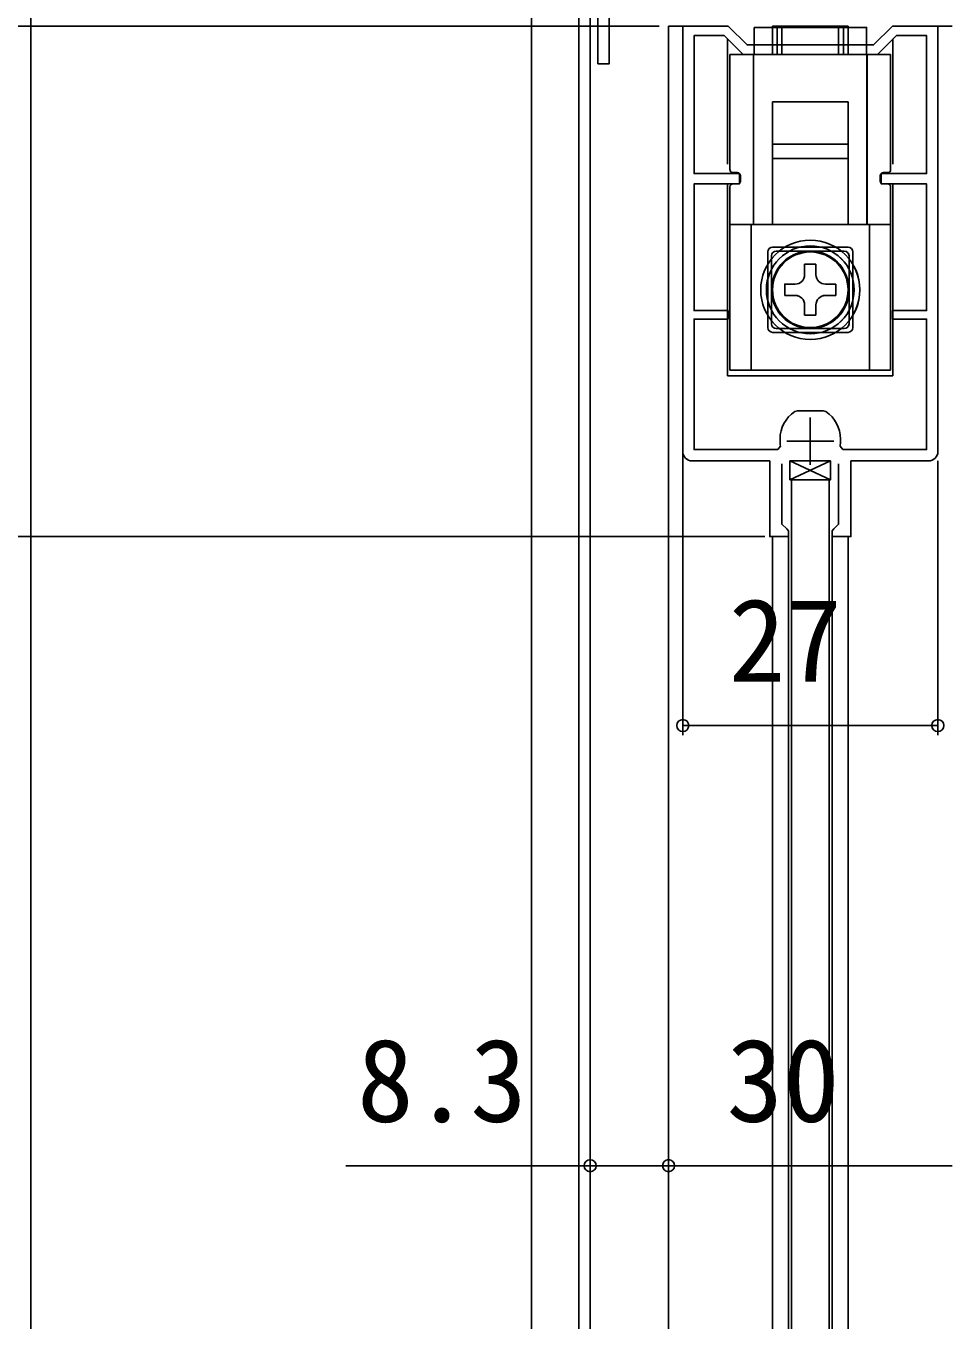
# Model space of a CAD drawing. Units: millimetres, scale not verified. Extents: x -525 to 525, y -783 to 779.
# Drawn here: x -425 to -327.7, y -417 to -279.2 of the extents above; entities that cross this region are included whole.
import ezdxf
from ezdxf.enums import TextEntityAlignment as Align

# ---------------------------------------------------------------- set-up
doc = ezdxf.new("R2010")
doc.units = ezdxf.units.MM
doc.header["$LTSCALE"] = 4
for name, color, linetype in [('0-2_YKK_11', 7, 'Continuous'), ('0-3_YKK_12', 2, 'Continuous'), ('0-4_YKK_13', 4, 'Continuous'), ('0-6_YKK_D', 6, 'Continuous'), ('0-8_YSS_K', 3, 'Continuous')]:
    doc.layers.add(name, color=color, linetype=linetype)
doc.styles.add('ＭＳ ゴシック', font='')
doc.styles.get('ＭＳ ゴシック').set_extended_font_data('MS Gothic')

msp = doc.modelspace()

# ---------------------------------------------------------------- linework, layer by layer
at = {"layer": '0-2_YKK_11'}
for p, q in [((-341.999, -320.599), (-341.999, -325.599)), ((-345.199, -323.099), (-345.199, -322.889)), ((-344.499, -323.099), (-339.499, -323.099)), ((-338.799, -322.889), (-338.799, -323.099))]:
    msp.add_line(p, q, dxfattribs=at)
for points in [[(-364.5, -283.2), (-364.5, -244.2), (-358.1, -244.2), (-358.1, -246.2), (-355.8, -246.2), (-355.8, -253.7), (-358.3, -253.7)], [(-359.3, -252.7), (-359.3, -251.5), (-358.5, -251.5), (-358.5, -252.6), (-356.9, -252.6), (-356.9, -247.4), (-358.5, -247.4), (-358.5, -248.5), (-359.3, -248.5), (-359.3, -245.4), (-363.3, -245.4), (-363.3, -272.542), (-363.42, -272.725), (-363.42, -273.275), (-363.3, -273.458), (-363.3, -283.2), (-364.5, -283.2)], [(-328.499, -324.199), (-328.499, -279.199), (-333.299, -279.199), (-335.299, -281.199), (-348.699, -281.199), (-350.699, -279.199), (-355.499, -279.199), (-355.499, -324.199)], [(-334.885, -282.199), (-349.113, -282.199), (-351.113, -280.199), (-354.299, -280.199), (-354.299, -294.799), (-349.499, -294.799), (-349.499, -295.899), (-354.299, -295.899), (-354.299, -309.299), (-350.699, -309.299), (-350.699, -310.199), (-354.299, -310.199), (-354.299, -323.999), (-345.447, -323.999), (-345.151, -323.647)], [(-338.846, -323.647), (-338.551, -323.999), (-329.699, -323.999), (-329.699, -310.199), (-333.299, -310.199), (-333.299, -309.299), (-329.699, -309.299), (-329.699, -295.899), (-334.499, -295.899), (-334.499, -294.799), (-329.699, -294.799), (-329.699, -280.199), (-332.885, -280.199), (-334.885, -282.199)], [(-343.651, -319.984), (-343.372, -319.899), (-341.999, -319.899), (-340.625, -319.899), (-340.347, -319.984)], [(-354.499, -325.199), (-346.299, -325.199), (-346.299, -333.199), (-344.299, -333.199), (-344.299, -332.599), (-344.499, -332.399), (-344.999, -331.899), (-344.999, -325.499)], [(-338.999, -325.499), (-338.999, -331.899), (-339.499, -332.399), (-339.699, -332.599), (-339.699, -333.199), (-337.699, -333.199), (-337.699, -325.199), (-329.499, -325.199)]]:
    msp.add_lwpolyline(points, dxfattribs=at)
for centre, radius, start, end in [((-341.699, -322.889), 3.5, 123.90125, 180.00001), ((-342.299, -322.889), 3.5, 359.99999, 56.09875), ((-341.999, -323.099), 3.2, 179.99999, 189.8709), ((-341.999, -323.099), 3.2, 350.1291, 0.00001), ((-354.499, -324.199), 1, 180.00001, 269.99999), ((-329.499, -324.199), 1, 270.00001, 359.99999)]:
    msp.add_arc(centre, radius, start, end, dxfattribs=at)
at = {"layer": '0-3_YKK_12'}
for p, q in [((-366.502, -417.03), (-366.502, -245.2)), ((-365.302, -417.03), (-365.302, -245.2)), ((-356.999, -279.199), (-356.999, -417.03)), ((-356.999, -279.199), (-350.823, -279.199)), ((-333.249, -279.199), (-326.999, -279.199)), ((-350.751, -293.799), (-350.751, -280.56)), ((-333.251, -293.799), (-333.251, -280.565)), ((-350.749, -316.199), (-350.749, -295.899)), ((-333.249, -316.199), (-333.249, -295.899)), ((-350.748, -316.199), (-333.248, -316.199)), ((-345.999, -333.157), (-345.999, -417.03)), ((-344.299, -332.599), (-344.299, -417.03)), ((-339.699, -417.03), (-339.699, -332.702)), ((-337.999, -333.157), (-337.999, -417.03))]:
    msp.add_line(p, q, dxfattribs=at)
at = {"layer": '0-4_YKK_13'}
for p, q in [((-347.949, -282.2), (-347.949, -279.334)), ((-347.949, -282.2), (-347.949, -279.334)), ((-347.949, -282.2), (-347.949, -279.334)), ((-346.001, -282.199), (-346.001, -279.199)), ((-338.001, -279.199), (-346.001, -279.199)), ((-345.999, -282.199), (-345.999, -279.199)), ((-337.999, -279.199), (-345.999, -279.199)), ((-345.999, -282.199), (-345.999, -279.199)), ((-337.999, -279.199), (-345.999, -279.199)), ((-344.999, -282.2), (-344.999, -279.2)), ((-344.999, -282.2), (-344.999, -279.2)), ((-344.999, -282.2), (-344.999, -279.2)), ((-338.001, -282.199), (-338.001, -279.199)), ((-337.999, -282.199), (-337.999, -279.199)), ((-337.999, -282.199), (-337.999, -279.199)), ((-350.501, -294.399), (-350.501, -282.199)), ((-333.501, -282.199), (-350.501, -282.199)), ((-350.499, -294.399), (-350.499, -282.199)), ((-333.499, -282.199), (-350.499, -282.199)), ((-350.499, -294.399), (-350.499, -282.199)), ((-333.499, -282.199), (-350.499, -282.199)), ((-350.499, -294.4), (-350.499, -282.2)), ((-350.499, -294.4), (-350.499, -282.2)), ((-350.499, -294.4), (-350.499, -282.2)), ((-348.001, -300.199), (-348.001, -282.199)), ((-348.001, -284.199), (-348.001, -282.199)), ((-347.999, -300.199), (-347.999, -282.199)), ((-347.999, -284.199), (-347.999, -282.199)), ((-347.999, -300.199), (-347.999, -282.199)), ((-347.999, -284.199), (-347.999, -282.199)), ((-347.999, -300.2), (-347.999, -282.2)), ((-347.999, -300.2), (-347.999, -282.2)), ((-347.999, -300.2), (-347.999, -282.2)), ((-336.001, -282.199), (-336.001, -300.199)), ((-335.999, -282.199), (-335.999, -300.199)), ((-335.999, -282.199), (-335.999, -300.199)), ((-335.999, -282.2), (-335.999, -300.2)), ((-335.999, -282.2), (-335.999, -300.2)), ((-335.999, -282.2), (-335.999, -300.2)), ((-333.501, -294.399), (-333.501, -282.199)), ((-333.499, -294.399), (-333.499, -282.199)), ((-333.499, -294.399), (-333.499, -282.199)), ((-333.499, -294.4), (-333.499, -282.2)), ((-333.499, -294.4), (-333.499, -282.2)), ((-333.499, -294.4), (-333.499, -282.2)), ((-346.001, -287.199), (-338.001, -287.199)), ((-346.001, -293.199), (-346.001, -287.199)), ((-345.999, -287.199), (-337.999, -287.199)), ((-345.999, -293.199), (-345.999, -287.199)), ((-345.999, -287.199), (-337.999, -287.199)), ((-345.999, -293.199), (-345.999, -287.199)), ((-338.001, -287.199), (-338.001, -293.199)), ((-337.999, -287.199), (-337.999, -293.199)), ((-337.999, -287.199), (-337.999, -293.199)), ((-337.999, -291.699), (-345.999, -291.699)), ((-345.999, -300.149), (-345.999, -291.699)), ((-337.996, -291.7), (-345.996, -291.7)), ((-345.996, -300.15), (-345.996, -291.7)), ((-337.996, -291.7), (-345.996, -291.7)), ((-345.996, -300.15), (-345.996, -291.7)), ((-337.996, -291.7), (-345.996, -291.7)), ((-345.996, -300.15), (-345.996, -291.7)), ((-337.999, -300.149), (-337.999, -291.699)), ((-337.996, -300.15), (-337.996, -291.7)), ((-337.996, -300.15), (-337.996, -291.7)), ((-337.996, -300.15), (-337.996, -291.7)), ((-345.001, -293.199), (-346.001, -293.199)), ((-344.999, -293.199), (-345.999, -293.199)), ((-344.999, -293.199), (-345.999, -293.199)), ((-339.001, -293.199), (-345.001, -293.199)), ((-338.999, -293.199), (-344.999, -293.199)), ((-338.999, -293.199), (-344.999, -293.199)), ((-338.001, -293.199), (-339.001, -293.199)), ((-337.999, -293.199), (-338.999, -293.199)), ((-337.999, -293.199), (-338.999, -293.199)), ((-349.696, -294.7), (-350.196, -294.7)), ((-349.696, -294.7), (-350.196, -294.7)), ((-349.696, -294.7), (-350.196, -294.7)), ((-334.296, -294.7), (-333.796, -294.7)), ((-334.296, -294.7), (-333.796, -294.7)), ((-334.296, -294.7), (-333.796, -294.7)), ((-350.501, -296.199), (-350.501, -315.599)), ((-350.499, -296.199), (-350.499, -315.599)), ((-350.499, -296.199), (-350.499, -315.599)), ((-349.701, -295.899), (-350.201, -295.899)), ((-349.699, -295.899), (-350.199, -295.899)), ((-349.699, -295.899), (-350.199, -295.899)), ((-349.401, -295.599), (-349.401, -294.999)), ((-349.399, -295.599), (-349.399, -294.999)), ((-349.399, -295.599), (-349.399, -294.999)), ((-349.396, -295.6), (-349.396, -295)), ((-349.396, -295.6), (-349.396, -295)), ((-349.396, -295.6), (-349.396, -295)), ((-334.601, -295.599), (-334.601, -294.999)), ((-334.599, -295.599), (-334.599, -294.999)), ((-334.599, -295.599), (-334.599, -294.999)), ((-334.596, -295.6), (-334.596, -295)), ((-334.596, -295.6), (-334.596, -295)), ((-334.596, -295.6), (-334.596, -295)), ((-334.301, -295.899), (-333.801, -295.899)), ((-334.299, -295.899), (-333.799, -295.899)), ((-334.299, -295.899), (-333.799, -295.899)), ((-333.501, -296.199), (-333.501, -315.599)), ((-333.499, -296.199), (-333.499, -315.599)), ((-333.499, -296.199), (-333.499, -315.599)), ((-343.351, -300.199), (-350.501, -300.199)), ((-343.349, -300.199), (-350.499, -300.199)), ((-343.349, -300.199), (-350.499, -300.199)), ((-333.496, -300.2), (-350.496, -300.2)), ((-333.496, -300.2), (-350.496, -300.2)), ((-333.496, -300.2), (-350.496, -300.2)), ((-348.251, -315.599), (-348.251, -300.199)), ((-348.249, -315.599), (-348.249, -300.199)), ((-348.249, -315.599), (-348.249, -300.199)), ((-348.246, -315.6), (-348.246, -300.2)), ((-348.246, -315.6), (-348.246, -300.2)), ((-348.246, -315.6), (-348.246, -300.2)), ((-343.351, -300.227), (-343.351, -300.199)), ((-340.651, -300.199), (-343.351, -300.199)), ((-343.349, -300.227), (-343.349, -300.199)), ((-340.649, -300.199), (-343.349, -300.199)), ((-343.349, -300.227), (-343.349, -300.199)), ((-340.649, -300.199), (-343.349, -300.199)), ((-340.651, -300.227), (-340.651, -300.199)), ((-333.501, -300.199), (-340.651, -300.199)), ((-340.649, -300.227), (-340.649, -300.199)), ((-333.499, -300.199), (-340.649, -300.199)), ((-340.649, -300.227), (-340.649, -300.199)), ((-333.499, -300.199), (-340.649, -300.199)), ((-335.751, -300.199), (-335.751, -315.599)), ((-335.749, -300.199), (-335.749, -315.599)), ((-335.749, -300.199), (-335.749, -315.599)), ((-335.746, -300.2), (-335.746, -315.6)), ((-335.746, -300.2), (-335.746, -315.6)), ((-335.746, -300.2), (-335.746, -315.6)), ((-346.499, -311.1), (-346.499, -303.1)), ((-346.499, -311.1), (-346.499, -303.1)), ((-346.499, -311.1), (-346.499, -303.1)), ((-345.999, -302.6), (-337.999, -302.6)), ((-345.999, -302.6), (-337.999, -302.6)), ((-345.999, -302.6), (-337.999, -302.6)), ((-345.601, -302.999), (-338.401, -302.999)), ((-345.599, -302.999), (-338.399, -302.999)), ((-345.599, -302.999), (-338.399, -302.999)), ((-337.499, -303.1), (-337.499, -311.1)), ((-337.499, -303.1), (-337.499, -311.1)), ((-337.499, -303.1), (-337.499, -311.1)), ((-346.101, -310.699), (-346.101, -303.499)), ((-346.099, -310.699), (-346.099, -303.499)), ((-346.099, -310.699), (-346.099, -303.499)), ((-342.601, -304.399), (-342.601, -305.499)), ((-342.601, -304.399), (-341.401, -304.399)), ((-342.599, -304.399), (-342.599, -305.499)), ((-342.599, -304.399), (-341.399, -304.399)), ((-342.599, -304.4), (-342.599, -305.5)), ((-342.599, -304.4), (-341.399, -304.4)), ((-342.599, -304.4), (-342.599, -305.5)), ((-342.599, -304.4), (-341.399, -304.4)), ((-342.599, -304.4), (-342.599, -305.5)), ((-342.599, -304.4), (-341.399, -304.4)), ((-341.401, -304.399), (-341.401, -305.499)), ((-341.399, -304.399), (-341.399, -305.499)), ((-341.399, -304.4), (-341.399, -305.5)), ((-341.399, -304.4), (-341.399, -305.5)), ((-341.399, -304.4), (-341.399, -305.5)), ((-337.901, -303.499), (-337.901, -310.699)), ((-337.899, -303.499), (-337.899, -310.699)), ((-337.899, -303.499), (-337.899, -310.699)), ((-344.699, -306.5), (-343.599, -306.5)), ((-344.699, -307.7), (-344.699, -306.5)), ((-344.699, -306.5), (-343.599, -306.5)), ((-344.699, -307.7), (-344.699, -306.5)), ((-344.699, -306.5), (-343.599, -306.5)), ((-344.699, -307.7), (-344.699, -306.5)), ((-339.301, -306.499), (-340.401, -306.499)), ((-339.299, -306.499), (-340.399, -306.499)), ((-339.299, -306.5), (-340.399, -306.5)), ((-339.299, -306.5), (-340.399, -306.5)), ((-339.299, -306.5), (-340.399, -306.5)), ((-339.301, -306.499), (-339.301, -307.699)), ((-339.299, -306.499), (-339.299, -307.699)), ((-339.299, -306.5), (-339.299, -307.7)), ((-339.299, -306.5), (-339.299, -307.7)), ((-339.299, -306.5), (-339.299, -307.7)), ((-344.701, -307.699), (-343.601, -307.699)), ((-344.699, -307.699), (-343.599, -307.699)), ((-344.699, -307.7), (-343.599, -307.7)), ((-344.699, -307.7), (-343.599, -307.7)), ((-344.699, -307.7), (-343.599, -307.7)), ((-342.601, -309.799), (-342.601, -308.699)), ((-342.599, -309.799), (-342.599, -308.699)), ((-342.599, -309.8), (-342.599, -308.7)), ((-342.599, -309.8), (-342.599, -308.7)), ((-342.599, -309.8), (-342.599, -308.7)), ((-341.401, -309.799), (-341.401, -308.699)), ((-341.399, -309.799), (-341.399, -308.699)), ((-341.399, -309.8), (-341.399, -308.7)), ((-341.399, -309.8), (-341.399, -308.7)), ((-341.399, -309.8), (-341.399, -308.7)), ((-339.301, -307.699), (-340.401, -307.699)), ((-339.299, -307.699), (-340.399, -307.699)), ((-339.299, -307.7), (-340.399, -307.7)), ((-339.299, -307.7), (-340.399, -307.7)), ((-339.299, -307.7), (-340.399, -307.7)), ((-341.401, -309.799), (-342.601, -309.799)), ((-341.399, -309.799), (-342.599, -309.799)), ((-341.399, -309.8), (-342.599, -309.8)), ((-341.399, -309.8), (-342.599, -309.8)), ((-341.399, -309.8), (-342.599, -309.8)), ((-338.401, -311.199), (-345.601, -311.199)), ((-338.399, -311.199), (-345.599, -311.199)), ((-338.399, -311.199), (-345.599, -311.199)), ((-337.999, -311.6), (-345.999, -311.6)), ((-337.999, -311.6), (-345.999, -311.6)), ((-337.999, -311.6), (-345.999, -311.6)), ((-350.501, -315.599), (-333.501, -315.599)), ((-350.499, -315.599), (-333.499, -315.599)), ((-350.499, -315.599), (-333.499, -315.599)), ((-344.15, -327.199), (-339.848, -325.199)), ((-339.848, -327.199), (-344.15, -325.199)), ((-343.999, -327.199), (-343.999, -417.03)), ((-339.999, -327.199), (-343.999, -327.199)), ((-343.996, -327.199), (-339.996, -327.199)), ((-339.999, -327.199), (-339.999, -417.03))]:
    msp.add_line(p, q, dxfattribs=at)
for points in [[(-347.949, -279.334), (-336.049, -279.334), (-336.049, -282.2)], [(-347.949, -279.334), (-336.049, -279.334), (-336.049, -282.2)], [(-347.949, -279.334), (-336.049, -279.334), (-336.049, -282.2)], [(-345.499, -282.199), (-345.499, -279.199), (-338.499, -279.199), (-338.499, -282.199)], [(-338.999, -282.2), (-338.999, -279.2), (-344.999, -279.2)], [(-338.999, -282.2), (-338.999, -279.2), (-344.999, -279.2)], [(-338.999, -282.2), (-338.999, -279.2), (-344.999, -279.2)], [(-344.701, -307.699), (-344.701, -306.499), (-343.601, -306.499)], [(-344.699, -307.699), (-344.699, -306.499), (-343.599, -306.499)]]:
    msp.add_lwpolyline(points, dxfattribs=at)
msp.add_lwpolyline([(-339.848, -325.199), (-339.848, -327.199), (-344.15, -327.199), (-344.15, -325.199)], close=True, dxfattribs=at)
for centre, radius in [((-342.001, -307.099), 5.25), ((-341.999, -307.099), 5.25), ((-341.999, -307.099), 5.25), ((-342.001, -307.099), 4.646), ((-341.999, -307.099), 4.646), ((-341.999, -307.099), 4.646), ((-341.999, -307.1), 4.05), ((-341.999, -307.1), 4.05), ((-341.999, -307.1), 4.05), ((-342.001, -307.099), 4), ((-341.999, -307.099), 4), ((-341.999, -307.1), 4), ((-341.999, -307.1), 4), ((-341.999, -307.1), 4)]:
    msp.add_circle(centre, radius, dxfattribs=at)
for centre, radius, start, end in [((-350.196, -294.4), 0.3, 180, 270), ((-350.196, -294.4), 0.3, 180, 270), ((-350.196, -294.4), 0.3, 180, 270), ((-349.696, -295), 0.3, 0, 90), ((-349.696, -295), 0.3, 0, 90), ((-349.696, -295), 0.3, 0, 90), ((-334.296, -295), 0.3, 90, 180), ((-334.296, -295), 0.3, 90, 180), ((-334.296, -295), 0.3, 90, 180), ((-333.796, -294.4), 0.3, 270, 0), ((-333.796, -294.4), 0.3, 270, 0), ((-333.796, -294.4), 0.3, 270, 0), ((-350.201, -296.199), 0.3, 90, 180), ((-350.199, -296.199), 0.3, 90, 180), ((-350.199, -296.199), 0.3, 90, 180), ((-349.701, -295.599), 0.3, 270, 0), ((-349.699, -295.599), 0.3, 270, 0), ((-349.699, -295.599), 0.3, 270, 0), ((-334.301, -295.599), 0.3, 180, 270), ((-334.299, -295.599), 0.3, 180, 270), ((-334.299, -295.599), 0.3, 180, 270), ((-333.801, -296.199), 0.3, 0, 90), ((-333.799, -296.199), 0.3, 0, 90), ((-333.799, -296.199), 0.3, 0, 90), ((-345.999, -303.1), 0.5, 90, 180), ((-345.999, -303.1), 0.5, 90, 180), ((-345.999, -303.1), 0.5, 90, 180), ((-345.601, -303.499), 0.5, 90, 180), ((-342.001, -307.099), 4.1, 109.22437, 70.77563), ((-345.599, -303.499), 0.5, 90, 180), ((-345.599, -303.499), 0.5, 90, 180), ((-341.999, -307.099), 4.1, 109.22437, 70.77563), ((-341.999, -307.099), 4.1, 109.22437, 70.77563), ((-342.001, -307.099), 4.1, 70.77563, 109.22437), ((-341.999, -307.099), 4.1, 70.77563, 109.22437), ((-341.999, -307.099), 4.1, 70.77563, 109.22437), ((-338.401, -303.499), 0.5, 0, 90), ((-338.399, -303.499), 0.5, 0, 90), ((-338.399, -303.499), 0.5, 0, 90), ((-337.999, -303.1), 0.5, 0, 90), ((-337.999, -303.1), 0.5, 0, 90), ((-337.999, -303.1), 0.5, 0, 90), ((-343.601, -305.499), 1, 270, 0), ((-343.599, -305.499), 1, 270, 0), ((-343.599, -305.5), 1, 270, 0), ((-343.599, -305.5), 1, 270, 0), ((-343.599, -305.5), 1, 270, 0), ((-340.401, -305.499), 1, 180, 270), ((-340.399, -305.499), 1, 180, 270), ((-340.399, -305.5), 1, 180, 270), ((-340.399, -305.5), 1, 180, 270), ((-340.399, -305.5), 1, 180, 270), ((-343.601, -308.699), 1, 0, 90), ((-343.599, -308.699), 1, 0, 90), ((-343.599, -308.7), 1, 0, 90), ((-343.599, -308.7), 1, 0, 90), ((-343.599, -308.7), 1, 0, 90), ((-340.401, -308.699), 1, 90, 180), ((-340.399, -308.699), 1, 90, 180), ((-340.399, -308.7), 1, 90, 180), ((-340.399, -308.7), 1, 90, 180), ((-340.399, -308.7), 1, 90, 180), ((-345.999, -311.1), 0.5, 180, 270), ((-345.999, -311.1), 0.5, 180, 270), ((-345.999, -311.1), 0.5, 180, 270), ((-345.601, -310.699), 0.5, 180, 270), ((-345.599, -310.699), 0.5, 180, 270), ((-345.599, -310.699), 0.5, 180, 270), ((-338.401, -310.699), 0.5, 270, 0), ((-338.399, -310.699), 0.5, 270, 0), ((-338.399, -310.699), 0.5, 270, 0), ((-337.999, -311.1), 0.5, 270, 360), ((-337.999, -311.1), 0.5, 270, 360), ((-337.999, -311.1), 0.5, 270, 360)]:
    msp.add_arc(centre, radius, start, end, dxfattribs=at)
at = {"layer": '0-6_YKK_D'}
for p, q in [((-358.001, -279.199), (-465.502, -279.199)), ((-357.999, -279.199), (-445.5, -279.199)), ((-357.999, -279.199), (-445.5, -279.199)), ((-355.499, -324.006), (-355.499, -354.199)), ((-328.499, -325.199), (-328.499, -354.199)), ((-346.799, -333.199), (-445.5, -333.199)), ((-328.499, -353.199), (-355.499, -353.199)), ((-326.999, -399.758), (-356.999, -399.758))]:
    msp.add_line(p, q, dxfattribs=at)
msp.add_lwpolyline([(-356.999, -399.761), (-365.299, -399.761), (-391.145, -399.761)], dxfattribs=at)
for centre in [(-355.499, -353.199), (-328.499, -353.199), (-365.299, -399.761), (-356.999, -399.758), (-356.999, -399.761)]:
    msp.add_circle(centre, 0.637, dxfattribs=at)
at = {"layer": '0-8_YSS_K'}
for p, q in [((-424.5, -244.2), (-424.5, -417.03)), ((-371.5, -244.2), (-371.5, -417.03))]:
    msp.add_line(p, q, dxfattribs=at)

# ---------------------------------------------------------------- texts
at = {"layer": '0-6_YKK_D', "style": 'ＭＳ ゴシック'}
for s, p in [('27', (-350.624, -351.199)), ('8.3', (-389.963, -397.761)), ('30', (-350.862, -397.758))]:
    msp.add_text(s, height=8.798, dxfattribs=at).set_placement(p, align=Align.BOTTOM_LEFT)

doc.saveas('drawing.dxf')
